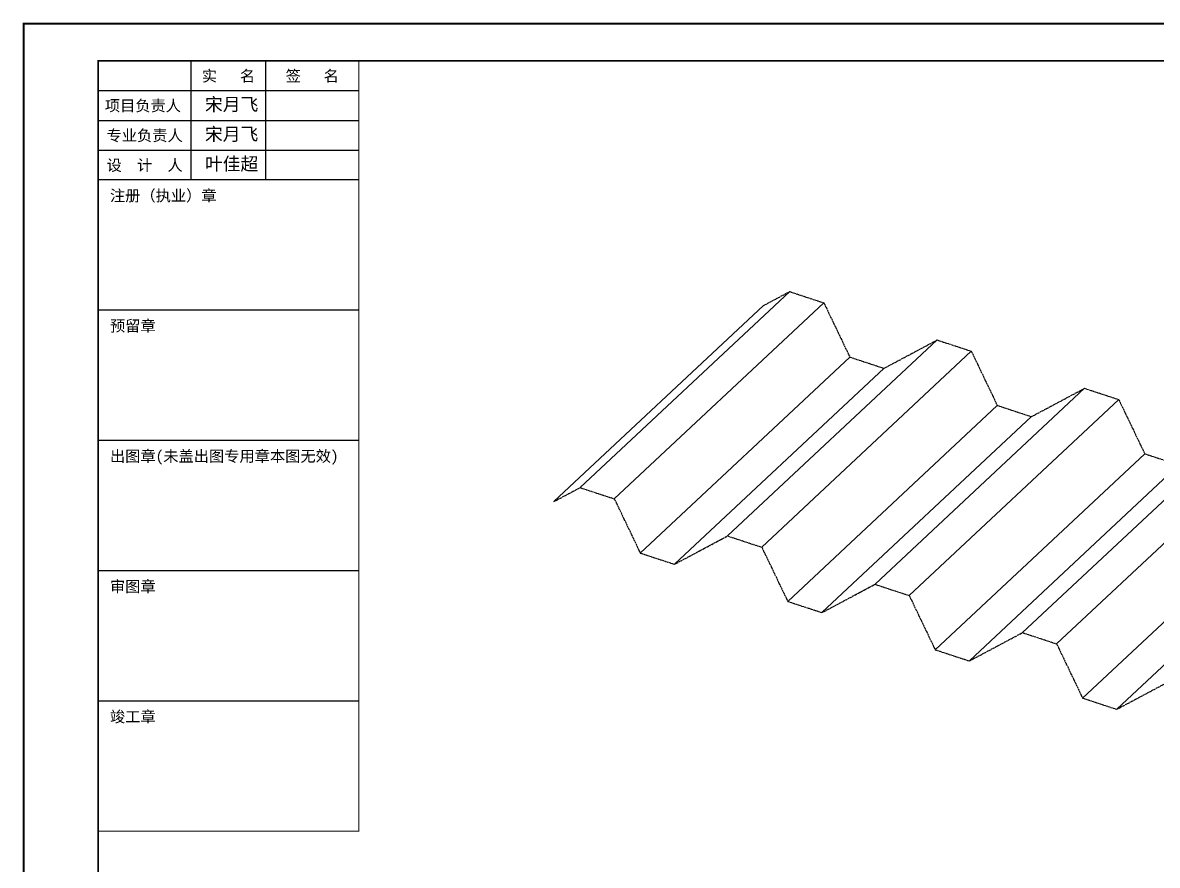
# Model space of a CAD drawing. Extents: x -160106 to 966792, y -663931 to 1550022.
# Drawn here: x -90022 to -89108, y -112620 to -111941 of the extents above; entities that cross this region are included whole.
import ezdxf
from ezdxf.enums import TextEntityAlignment as Align

# ---------------------------------------------------------------- set-up
doc = ezdxf.new("R2010")
doc.units = 0
doc.linetypes.add('CENTER', pattern=[2, 1.25, -0.25, 0.25, -0.25])
for name, color, linetype in [('0-cxFrame', 155, 'Continuous'), ('DOTE', 1, 'CENTER'), ('qianming', 155, 'Continuous')]:
    doc.layers.add(name, color=color, linetype=linetype)
doc.layers.add('0-cxText', color=131, linetype='Continuous', lineweight=25)
doc.layers.add('单层压型钢板', color=1, linetype='Continuous', lineweight=20)
doc.styles.add('cx_biaoti', font='')
doc.styles.add('cx_tuming', font='simhei.ttf')
doc.styles.add('cx_tuqian1', font='')
doc.styles.add('图框宋体', font='', dxfattribs={"width": 0.75})
doc.styles.add('黑体', font='simhei.ttf', dxfattribs={"height": 12})
doc.styles.get('cx_biaoti').set_extended_font_data('SimSun')
doc.styles.get('cx_tuqian1').set_extended_font_data('SimSun')
doc.styles.get('图框宋体').set_extended_font_data('SimSun')

# ---------------------------------------------------------------- blocks, each defined once
blk = doc.blocks.new('zjcx_lan_xinxi(Dragon)')
for p, q in [((7000, -3200), (0, -3200)), ((7000, -6700), (0, -6700)), ((7000, -10200), (0, -10200)), ((7000, -13700), (0, -13700)), ((7000, -17200), (0, -17200))]:
    blk.add_line(p, q)
at = {"const_width": 25}
blk.add_lwpolyline([(0, -20700), (7000, -20700), (7000, 0), (0, 0)], close=True, dxfattribs=at)
for points in [[(2500, -3200), (2500, 0)], [(4500, -3200), (4500, 0)], [(0, -800), (7000, -800)], [(0, -1600), (7000, -1600)], [(0, -2400), (7000, -2400)]]:
    blk.add_lwpolyline(points)
for points in [[(7000, -3200), (7000, 0)], [(0, -3200), (7000, -3200)], [(0, -20700), (7000, -20700), (7000, -3200)], [(0, -20700), (7000, -20700)]]:
    blk.add_lwpolyline(points, dxfattribs=at)
at = {"style": '图框宋体'}
for s, p in [('实   名', (3500, -400)), ('签   名', (5750, -400)), ('项目负责人', (1204, -1200)), ('专业负责人', (1250, -2000)), ('设  计  人', (1250, -2800))]:
    blk.add_text(s, height=300, dxfattribs=at).set_placement(p, align=Align.MIDDLE)
for s, p in [('注册（执业）章', (318, -3771)), ('预留章', (318, -7271)), ('出图章(未盖出图专用章本图无效)', (318, -10771)), ('审图章', (318, -14271)), ('竣工章', (318, -17771))]:
    blk.add_text(s, height=300, dxfattribs=at).set_placement(p)
blk = doc.blocks.new('T-信息(Dragon)')
at = {"layer": '0-cxFrame'}
blk.add_blockref('zjcx_lan_xinxi(Dragon)', (0, 0), dxfattribs=at)
at = {"layer": 'qianming', "color": 3, "style": 'cx_biaoti'}
for s, p in [('宋月飞', (3585, -1168)), ('宋月飞', (3585, -1968)), ('叶佳超', (3585, -2768))]:
    blk.add_text(s, height=350, dxfattribs=at).set_placement(p, align=Align.MIDDLE_CENTER)
blk = doc.blocks.new('TK22.A2 L(Dragon)')
at = {"layer": '0-cxFrame', "color": 7, "const_width": 0.5}
blk.add_lwpolyline([(0, 0), (-594, 0), (-594, 420), (0, 420)], close=True, dxfattribs=at)
at = {"layer": '0-cxFrame', "const_width": 0.5}
blk.add_lwpolyline([(-80, 10), (-574, 10), (-574, 410), (-80, 410)], close=True, dxfattribs=at)
at = {"layer": '0-cxFrame', "xscale": 0.01, "yscale": 0.01, "zscale": 0.01}
blk.add_blockref('T-信息(Dragon)', (-574, 410), dxfattribs=at)
at = {"style": '黑体', "flags": 4}
blk.add_attdef('图幅', text='', height=3.3, dxfattribs=at).set_placement((-40, 3), align=Align.RIGHT)
at = {"layer": '0-cxText', "flags": 4}
for tag, height, style, p in [('建设单位', 3.5, 'cx_tuming', (-45, 240)), ('项目名称', 3.5, 'cx_tuming', (-45, 210)), ('子项名称', 3.5, 'cx_tuming', (-45, 180)), ('工程编号', 3.3, 'cx_tuqian1', (-35, 165)), ('图名1', 3.5, 'cx_tuming', (-45, 87)), ('图名2', 3.5, 'cx_tuming', (-45, 79)), ('图名3', 3.5, 'cx_tuming', (-45, 71)), ('出图日期', 3.3, 'cx_tuqian1', (-39, 60)), ('专业', 3.3, 'cx_tuqian1', (-55, 52)), ('图号', 3.3, 'cx_tuqian1', (-55, 44)), ('版次', 3.3, 'cx_tuqian1', (-20, 44))]:
    blk.add_attdef(tag, text='', height=height, dxfattribs=dict(at, style=style)).set_placement(p, align=Align.MIDDLE)
at = {"layer": 'Defpoints', "color": 6, "flags": 4}
for tag, height, style, p in [('tufu', 3.3, '黑体', (-12, 12)), ('dwfname', 4, 'cx_tuqian1', (-80, 3))]:
    blk.add_attdef(tag, text='', height=height, dxfattribs=dict(at, style=style)).set_placement(p, align=Align.RIGHT)

msp = doc.modelspace()

# ---------------------------------------------------------------- linework, layer by layer
at = {"layer": 'DOTE'}
for points in [[(-89425.49, -112169.17), (-89404.31, -112157.87), (-89376.76, -112166.91), (-89355.84, -112210.61), (-89328.28, -112219.65), (-89285.54, -112196.84), (-89257.99, -112205.88), (-89237.07, -112249.58), (-89209.51, -112258.62), (-89166.77, -112235.81), (-89139.22, -112244.85), (-89118.3, -112288.54), (-89090.74, -112297.58)], [(-89594.29, -112327.13), (-89573.11, -112315.83), (-89545.56, -112324.87), (-89524.64, -112368.57), (-89497.08, -112377.61), (-89454.34, -112354.79), (-89426.79, -112363.83), (-89405.87, -112407.53), (-89378.31, -112416.57), (-89335.57, -112393.76), (-89308.02, -112402.8), (-89287.1, -112446.5), (-89259.54, -112455.54), (-89216.8, -112432.73), (-89189.25, -112441.77), (-89168.33, -112485.47), (-89140.77, -112494.51), (-89098.03, -112471.69)]]:
    msp.add_lwpolyline(points, dxfattribs=at)
at = {"layer": '单层压型钢板'}
for p, q in [((-89573.11, -112315.83), (-89404.31, -112157.87)), ((-89594.29, -112327.13), (-89425.49, -112169.17)), ((-89545.56, -112324.87), (-89376.76, -112166.91)), ((-89454.34, -112354.79), (-89285.54, -112196.84)), ((-89426.79, -112363.83), (-89257.99, -112205.88)), ((-89524.64, -112368.57), (-89355.84, -112210.61)), ((-89497.08, -112377.61), (-89328.28, -112219.65)), ((-89335.57, -112393.76), (-89166.77, -112235.81)), ((-89308.02, -112402.8), (-89139.22, -112244.85)), ((-89405.87, -112407.53), (-89237.07, -112249.58)), ((-89378.31, -112416.57), (-89209.51, -112258.62)), ((-89216.8, -112432.73), (-89048, -112274.77)), ((-89287.1, -112446.5), (-89118.3, -112288.54)), ((-89189.25, -112441.77), (-89020.44, -112283.81)), ((-89259.54, -112455.54), (-89090.74, -112297.58)), ((-89168.33, -112485.47), (-88999.52, -112327.51)), ((-89140.77, -112494.51), (-88971.97, -112336.55))]:
    msp.add_line(p, q, dxfattribs=at)

# ---------------------------------------------------------------- block references
at = {"layer": '0-cxFrame', "xscale": 3, "yscale": 3, "zscale": 3}
msp.add_blockref('TK22.A2 L(Dragon)', (-88239.4, -113201.84), dxfattribs=at)

doc.saveas('drawing.dxf')
